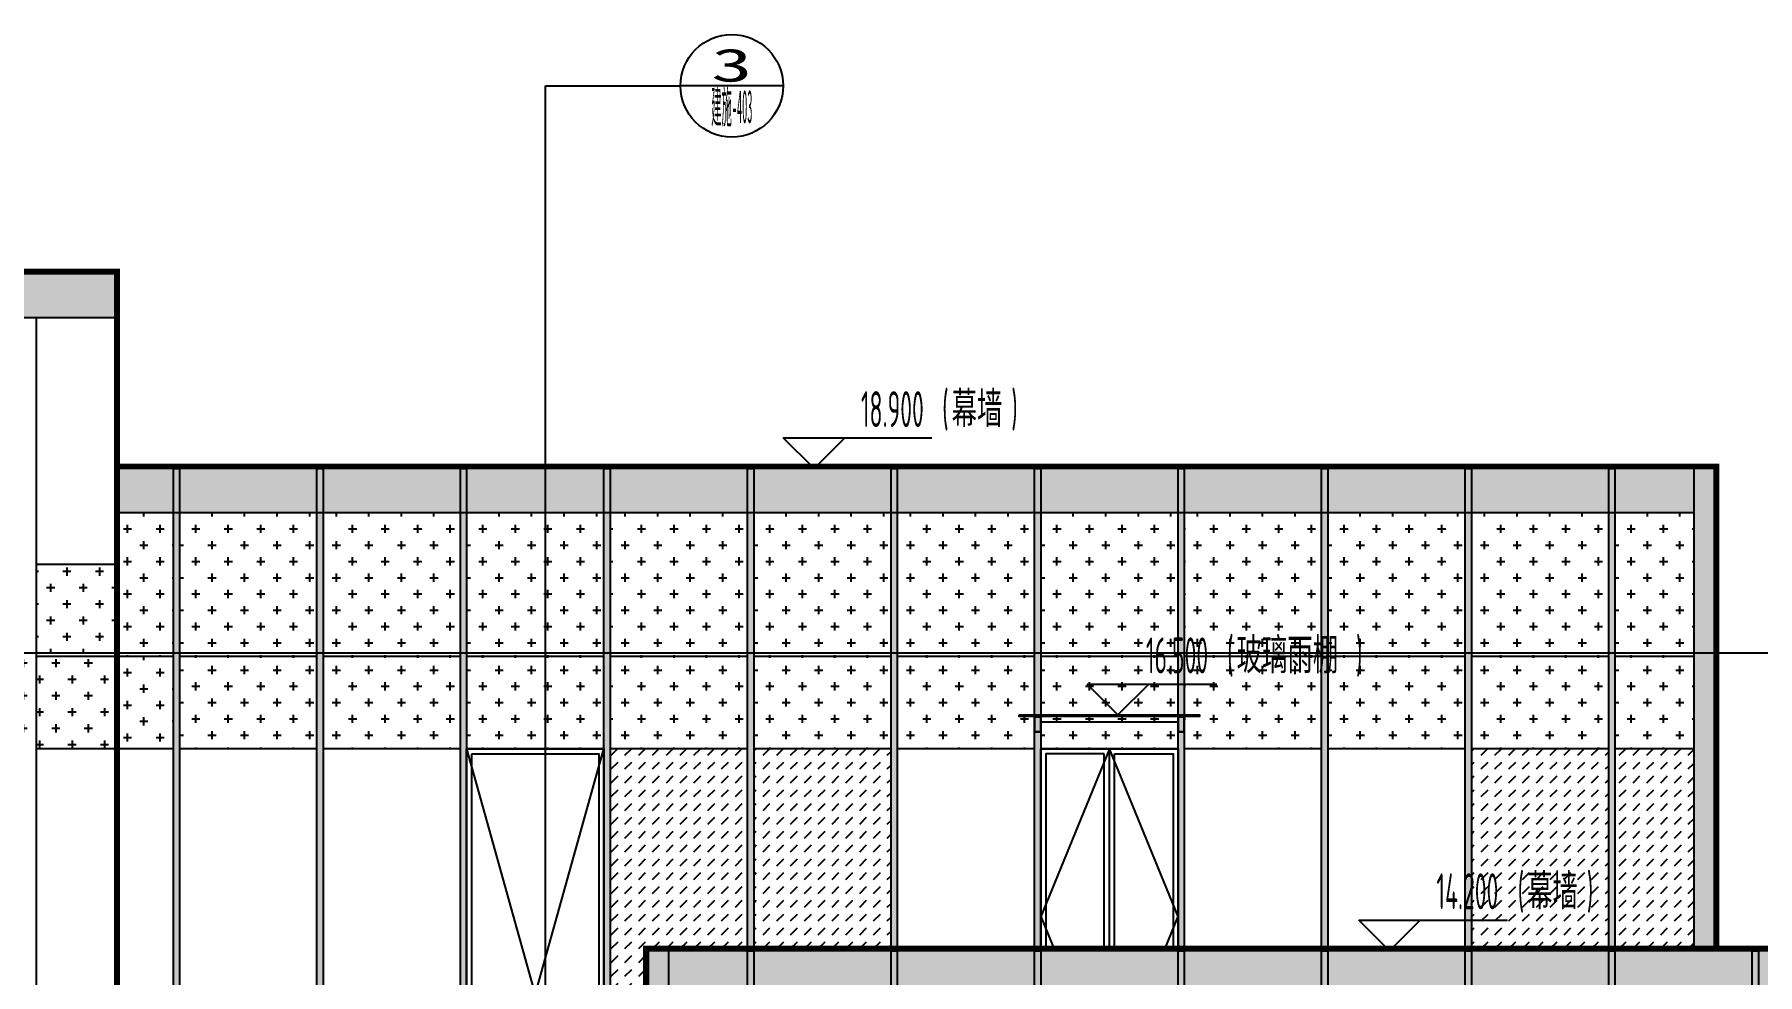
# Model space of a CAD drawing. Extents: x -863035 to 270371, y -8918 to 240488.
# Drawn here: x 106623 to 123430, y 133925 to 143089 of the extents above; entities that cross this region are included whole.
import ezdxf
from ezdxf.enums import TextEntityAlignment as Align
from ezdxf.xclip import XClip

# ---------------------------------------------------------------- set-up
doc = ezdxf.new("R2010")
doc.units = 0
doc.header["$LTSCALE"] = 1000
doc.header["$MEASUREMENT"] = 0
doc.header["$XCLIPFRAME"] = 0
doc.linetypes.add('109-34 轴网$0$L1$0$$AUDIT_BAD_LTYPE1', pattern=[0])
for name, color, linetype in [('01-标注_标高', 200, 'Continuous'), ('01-标注_符号', 200, 'Continuous'), ('02-TEXT_标注', 130, 'Continuous'), ('05-填充_156', 156, 'Continuous'), ('05-填充_18', 18, 'Continuous'), ('A-C_窗', 140, 'Continuous'), ('D_玻璃', 152, 'Continuous'), ('D_铝板', 181, 'Continuous'), ('E-立面', 255, 'Continuous'), ('E-立面轮廓', 241, 'Continuous')]:
    doc.layers.add(name, color=color, linetype=linetype)
doc.layers.add('04-不打印_辅助线', color=165, linetype='Continuous', plot=False)
doc.styles.add('_TCH_DIM', font='ROS1', dxfattribs={"width": 0.75, "bigfont": 'JD'})
doc.styles.add('华文细黑', font='STXIHEI.TTF', dxfattribs={"height": 10})
pattern_1 = [(45, (24016.51, -112330.42), (4e-14, 134.70384), [95.25, -95.25])]
pattern_2 = [(360, (57616.51, -103930.42), (158.75, 158.75), [79.375, -238.125]), (90, (57656.2, -103970.1), (-158.75, 158.75), [79.375, -238.125])]
pattern_3 = [(360, (63216.51, -103930.42), (158.75, 158.75), [79.375, -238.125]), (90, (63256.2, -103970.1), (-158.75, 158.75), [79.375, -238.125])]
pattern_4 = [(360, (66016.51, -103930.42), (158.75, 158.75), [79.375, -238.125]), (90, (66056.2, -103970.1), (-158.75, 158.75), [79.375, -238.125])]
pattern_5 = [(360, (68816.51, -103930.42), (158.75, 158.75), [79.375, -238.125]), (90, (68856.2, -103970.1), (-158.75, 158.75), [79.375, -238.125])]
pattern_6 = [(360, (57616.51, -103030.42), (158.75, 158.75), [79.375, -238.125]), (90, (57656.2, -103070.1), (-158.75, 158.75), [79.375, -238.125])]
pattern_7 = [(360, (63216.51, -103030.42), (158.75, 158.75), [79.375, -238.125]), (90, (63256.2, -103070.1), (-158.75, 158.75), [79.375, -238.125])]
pattern_8 = [(360, (66016.51, -103030.42), (158.75, 158.75), [79.375, -238.125]), (90, (66056.2, -103070.1), (-158.75, 158.75), [79.375, -238.125])]
pattern_9 = [(360, (68816.51, -103030.42), (158.75, 158.75), [79.375, -238.125]), (90, (68856.2, -103070.1), (-158.75, 158.75), [79.375, -238.125])]

# ---------------------------------------------------------------- blocks, each defined once
blk = doc.blocks.new('A$C2DDF4F07')
at = {"layer": 'A-C_窗'}
for points in [[(0, 2400), (1340, 2400), (1340, 0), (0, 0)], [(50, 2350), (1290, 2350), (1290, 50), (50, 50)]]:
    blk.add_lwpolyline(points, close=True, dxfattribs=at)
blk.add_lwpolyline([(0, 2400), (670, 0), (1340, 2400)], dxfattribs=at)
blk = doc.blocks.new('A$C45C43561')
at = {"layer": 'A-C_窗'}
for points in [[(60, -1000), (60, 2270), (1400, 2270), (1400, -1000)], [(730, 2270), (60, 2270), (60, -1000), (730, -1000)], [(680, 2220), (110, 2220), (110, -950), (680, -950)], [(780, 2220), (1350, 2220), (1350, -950), (780, -950)]]:
    blk.add_lwpolyline(points, close=True, dxfattribs=at)
blk.add_lwpolyline([(730, 2270), (60, 635), (730, -1000), (1400, 635), (730, 2270)], dxfattribs=at)
blk = doc.blocks.new('yp')
at = {"layer": 'D_玻璃'}
blk.add_lwpolyline([(-1610, 168), (150, 168), (150, 150), (-1610, 150)], close=True, dxfattribs=at)
at = {"layer": 'D_铝板'}
blk.add_line((-1400, 100), (-60, 100), dxfattribs=at)
for points in [[(-1460, 150), (-1400, 150), (-1400, 0), (-1460, 0), (-1460, 150)], [(-60, 150), (0, 150), (0, 0), (-60, 0), (-60, 150)]]:
    blk.add_lwpolyline(points, dxfattribs=at)
for points in [[(-1457, 147), (-1403, 147), (-1403, 3), (-1457, 3)], [(-57, 147), (-3, 147), (-3, 3), (-57, 3)]]:
    blk.add_lwpolyline(points, close=True, dxfattribs=at)
blk = doc.blocks.new('*U31')
at = {"layer": '05-填充_18'}
h = blk.add_hatch(color=256, dxfattribs=at)
h.dxf.hatch_style = 1
h.paths.add_polyline_path([(60, -12790), (0, -12790), (0, 310), (60, 310)])
blk.add_lwpolyline([(60, -12790), (0, -12790), (0, 310), (60, 310)], close=True)
blk = doc.blocks.new('*U26')
at = {"layer": '05-填充_18'}
h = blk.add_hatch(color=256, dxfattribs=at)
h.dxf.hatch_style = 1
h.paths.add_polyline_path([(60, -4390), (0, -4390), (0, 310), (60, 310)])
blk.add_lwpolyline([(60, -4390), (0, -4390), (0, 310), (60, 310)], close=True)
blk = doc.blocks.new('*U25')
at = {"layer": '05-填充_18'}
h = blk.add_hatch(color=256, dxfattribs=at)
h.dxf.hatch_style = 1
h.paths.add_polyline_path([(60, -10350), (0, -10350), (0, 310), (60, 310)])
blk.add_lwpolyline([(60, -10350), (0, -10350), (0, 310), (60, 310)], close=True)
blk = doc.blocks.new('lghjuytd')
at = {"layer": '05-填充_156'}
h = blk.add_hatch(dxfattribs=at)
h.set_pattern_fill('CROSS', color=136, scale=100, angle=180)
h.set_pattern_definition([(180, (-112095.7, 141980.06), (-158.75, -158.75), [79.375, -238.125]), (270, (-112135.39, 142019.75), (158.75, -158.75), [79.375, -238.125])])
h.paths.add_polyline_path([(37793.5, -3348.3), (36453.5, -3348.3), (36453.5, -5293.3), (37448.5, -5293.3), (37448.5, -5748.3), (37793.5, -5748.3)])
h.paths.add_polyline_path([(38791.1, -3348.3), (37853.5, -3348.3), (37853.5, -5748.3), (38791.1, -5748.3)])
h.paths.add_polyline_path([(37793.5, -5748.3), (37448.5, -5748.3), (37448.5, -6618.3), (37793.5, -6618.3)])
h.paths.add_polyline_path([(38791.1, -5748.3), (37853.5, -5748.3), (37853.5, -6618.3), (38791.1, -6618.3)])
h.paths.add_polyline_path([(39193.5, -3348.3), (38791.1, -3348.3), (38791.1, -5748.3), (39193.5, -5748.3)])
h.paths.add_polyline_path([(39193.5, -5748.3), (38791.1, -5748.3), (38791.1, -6618.3), (39193.5, -6618.3)])
h.paths.add_polyline_path([(40593.5, -5748.3), (39253.5, -5748.3), (39253.5, -6618.3), (40593.5, -6618.3)])
h.paths.add_polyline_path([(41993.5, -5748.3), (40653.5, -5748.3), (40653.5, -6618.3), (41993.5, -6618.3)])
h.paths.add_polyline_path([(43393.5, -5748.3), (42053.5, -5748.3), (42053.5, -6618.3), (43393.5, -6618.3)])
h.paths.add_polyline_path([(44223.5, -5748.3), (43453.5, -5748.3), (43453.5, -6618.3), (44223.5, -6618.3)])
h = blk.add_hatch(dxfattribs=at)
h.set_pattern_fill('CROSS', color=136, scale=100, angle=180)
h.set_pattern_definition([(360, (54786.51, -103030.42), (158.75, 158.75), [79.375, -238.125]), (90, (54826.2, -103070.1), (-158.75, 158.75), [79.375, -238.125])])
h.paths.add_polyline_path([(44793.5, -5248.3), (44223.5, -5248.3), (44223.5, -6648.3), (44793.5, -6648.3)])
h = blk.add_hatch(dxfattribs=at)
h.set_pattern_fill('CROSS', color=136, scale=100, angle=180)
h.set_pattern_definition([(360, (54816.51, -103030.42), (158.75, 158.75), [79.375, -238.125]), (90, (54856.2, -103070.1), (-158.75, 158.75), [79.375, -238.125])])
h.paths.add_polyline_path([(46193.5, -5248.3), (44853.5, -5248.3), (44853.5, -6648.3), (46193.5, -6648.3)])
h = blk.add_hatch(dxfattribs=at)
h.set_pattern_fill('CROSS', color=136, scale=100, angle=180)
h.set_pattern_definition(pattern_6)
h.paths.add_polyline_path([(47593.5, -5248.3), (46253.5, -5248.3), (46253.5, -6648.3), (47593.5, -6648.3)])
h = blk.add_hatch(dxfattribs=at)
h.set_pattern_fill('CROSS', color=136, scale=100, angle=180)
h.set_pattern_definition(pattern_6)
h.paths.add_polyline_path([(48993.5, -5248.3), (47653.5, -5248.3), (47653.5, -6648.3), (48993.5, -6648.3)])
h = blk.add_hatch(dxfattribs=at)
h.set_pattern_fill('CROSS', color=136, scale=100, angle=180)
h.set_pattern_definition([(360, (61386.51, -103030.42), (158.75, 158.75), [79.375, -238.125]), (90, (61426.2, -103070.1), (-158.75, 158.75), [79.375, -238.125])])
h.paths.add_polyline_path([(50393.5, -5248.3), (49053.5, -5248.3), (49053.5, -6648.3), (50393.5, -6648.3)])
h = blk.add_hatch(dxfattribs=at)
h.set_pattern_fill('CROSS', color=136, scale=100, angle=180)
h.set_pattern_definition([(360, (60416.51, -103030.42), (158.75, 158.75), [79.375, -238.125]), (90, (60456.2, -103070.1), (-158.75, 158.75), [79.375, -238.125])])
h.paths.add_polyline_path([(51793.5, -5248.3), (50453.5, -5248.3), (50453.5, -6648.3), (51793.5, -6648.3)])
h = blk.add_hatch(dxfattribs=at)
h.set_pattern_fill('CROSS', color=136, scale=100, angle=180)
h.set_pattern_definition(pattern_7)
h.paths.add_polyline_path([(53193.5, -5248.3), (51853.5, -5248.3), (51853.5, -6648.3), (53193.5, -6648.3)])
h = blk.add_hatch(dxfattribs=at)
h.set_pattern_fill('CROSS', color=136, scale=100, angle=180)
h.set_pattern_definition(pattern_7)
h.paths.add_polyline_path([(54593.5, -5248.3), (53253.5, -5248.3), (53253.5, -6648.3), (54593.5, -6648.3)])
h = blk.add_hatch(dxfattribs=at)
h.set_pattern_fill('CROSS', color=136, scale=100, angle=180)
h.set_pattern_definition(pattern_8)
h.paths.add_polyline_path([(55993.5, -5248.3), (54653.5, -5248.3), (54653.5, -6648.3), (55993.5, -6648.3)])
h = blk.add_hatch(dxfattribs=at)
h.set_pattern_fill('CROSS', color=136, scale=100, angle=180)
h.set_pattern_definition(pattern_8)
h.paths.add_polyline_path([(57393.5, -5248.3), (56053.5, -5248.3), (56053.5, -6648.3), (57393.5, -6648.3)])
h = blk.add_hatch(dxfattribs=at)
h.set_pattern_fill('CROSS', color=136, scale=100, angle=180)
h.set_pattern_definition(pattern_9)
h.paths.add_polyline_path([(58793.5, -5248.3), (57453.5, -5248.3), (57453.5, -6648.3), (58793.5, -6648.3)])
h = blk.add_hatch(dxfattribs=at)
h.set_pattern_fill('CROSS', color=136, scale=100, angle=180)
h.set_pattern_definition(pattern_9)
h.paths.add_polyline_path([(59623.5, -5248.3), (58853.5, -5248.3), (58853.5, -6648.3), (59623.5, -6648.3)])
h = blk.add_hatch(dxfattribs=at)
h.set_pattern_fill('CROSS', color=136, scale=100, angle=180)
h.set_pattern_definition([(180, (309911.65, -171174.53), (-158.75, -158.75), [79.375, -238.125]), (270, (309871.96, -171134.84), (158.75, -158.75), [79.375, -238.125])])
h.paths.add_polyline_path([(43453.5, -7548.3), (44223.5, -7548.3), (44223.5, -6648.3), (43453.5, -6648.3)])
h.paths.add_polyline_path([(42053.5, -7548.3), (43393.5, -7548.3), (43393.5, -6648.3), (42053.5, -6648.3)])
h.paths.add_polyline_path([(40653.5, -7548.3), (41993.5, -7548.3), (41993.5, -6648.3), (40653.5, -6648.3)])
h.paths.add_polyline_path([(39253.5, -7548.3), (40593.5, -7548.3), (40593.5, -6648.3), (39253.5, -6648.3)])
h.paths.add_polyline_path([(37853.5, -7548.3), (39193.5, -7548.3), (39193.5, -6648.3), (37853.5, -6648.3)])
h.paths.add_polyline_path([(37423.5, -7548.3), (37793.5, -7548.3), (37793.5, -6648.3), (37423.5, -6648.3)])
h = blk.add_hatch(dxfattribs=at)
h.set_pattern_fill('CROSS', color=136, scale=100, angle=180)
h.set_pattern_definition([(360, (54786.51, -104430.42), (158.75, 158.75), [79.375, -238.125]), (90, (54826.2, -104470.1), (-158.75, 158.75), [79.375, -238.125])])
h.paths.add_polyline_path([(44793.5, -6648.3), (44223.5, -6648.3), (44223.5, -7548.3), (44793.5, -7548.3)])
h = blk.add_hatch(dxfattribs=at)
h.set_pattern_fill('CROSS', color=136, scale=100, angle=180)
h.set_pattern_definition([(360, (54816.51, -103930.42), (158.75, 158.75), [79.375, -238.125]), (90, (54856.2, -103970.1), (-158.75, 158.75), [79.375, -238.125])])
h.paths.add_polyline_path([(46193.5, -6648.3), (44853.5, -6648.3), (44853.5, -7548.3), (46193.5, -7548.3)])
h = blk.add_hatch(dxfattribs=at)
h.set_pattern_fill('CROSS', color=136, scale=100, angle=180)
h.set_pattern_definition(pattern_2)
h.paths.add_polyline_path([(47593.5, -6648.3), (46253.5, -6648.3), (46253.5, -7548.3), (47593.5, -7548.3)])
h = blk.add_hatch(dxfattribs=at)
h.set_pattern_fill('CROSS', color=136, scale=100, angle=180)
h.set_pattern_definition(pattern_2)
h.paths.add_polyline_path([(48993.5, -6648.3), (47653.5, -6648.3), (47653.5, -7548.3), (48993.5, -7548.3)])
h = blk.add_hatch(dxfattribs=at)
h.set_pattern_fill('CROSS', color=136, scale=100, angle=180)
h.set_pattern_definition([(360, (61386.51, -103930.42), (158.75, 158.75), [79.375, -238.125]), (90, (61426.2, -103970.1), (-158.75, 158.75), [79.375, -238.125])])
h.paths.add_polyline_path([(50393.5, -6648.3), (49053.5, -6648.3), (49053.5, -7548.3), (50393.5, -7548.3)])
h = blk.add_hatch(dxfattribs=at)
h.set_pattern_fill('CROSS', color=136, scale=100, angle=180)
h.set_pattern_definition([(360, (60416.51, -103930.42), (158.75, 158.75), [79.375, -238.125]), (90, (60456.2, -103970.1), (-158.75, 158.75), [79.375, -238.125])])
h.paths.add_polyline_path([(51793.5, -6648.3), (50453.5, -6648.3), (50453.5, -7548.3), (51793.5, -7548.3)])
h = blk.add_hatch(dxfattribs=at)
h.set_pattern_fill('CROSS', color=136, scale=100, angle=180)
h.set_pattern_definition(pattern_3)
h.paths.add_polyline_path([(53193.5, -6648.3), (51853.5, -6648.3), (51853.5, -7548.3), (53193.5, -7548.3)])
h = blk.add_hatch(dxfattribs=at)
h.set_pattern_fill('CROSS', color=136, scale=100, angle=180)
h.set_pattern_definition(pattern_3)
h.paths.add_polyline_path([(54593.5, -6648.3), (53253.5, -6648.3), (53253.5, -7548.3), (54593.5, -7548.3)])
h = blk.add_hatch(dxfattribs=at)
h.set_pattern_fill('CROSS', color=136, scale=100, angle=180)
h.set_pattern_definition(pattern_4)
h.paths.add_polyline_path([(55993.5, -6648.3), (54653.5, -6648.3), (54653.5, -7548.3), (55993.5, -7548.3)])
h = blk.add_hatch(dxfattribs=at)
h.set_pattern_fill('CROSS', color=136, scale=100, angle=180)
h.set_pattern_definition(pattern_4)
h.paths.add_polyline_path([(57393.5, -6648.3), (56053.5, -6648.3), (56053.5, -7548.3), (57393.5, -7548.3)])
h = blk.add_hatch(dxfattribs=at)
h.set_pattern_fill('CROSS', color=136, scale=100, angle=180)
h.set_pattern_definition(pattern_5)
h.paths.add_polyline_path([(58793.5, -6648.3), (57453.5, -6648.3), (57453.5, -7548.3), (58793.5, -7548.3)])
h = blk.add_hatch(dxfattribs=at)
h.set_pattern_fill('CROSS', color=136, scale=100, angle=180)
h.set_pattern_definition(pattern_5)
h.paths.add_polyline_path([(59623.5, -6648.3), (58853.5, -6648.3), (58853.5, -7548.3), (59623.5, -7548.3)])
h = blk.add_hatch(dxfattribs=at)
h.set_pattern_fill('DASH', color=256, scale=100, angle=225)
h.set_pattern_definition(pattern_1)
h.paths.add_polyline_path([(50393.5, -9518.3), (50393.5, -7548.3), (49053.5, -7548.3), (49053.5, -10848.3), (49423.5, -10848.3), (49423.5, -9518.3)])
h = blk.add_hatch(dxfattribs=at)
h.set_pattern_fill('DASH', color=256, scale=100, angle=225)
h.set_pattern_definition(pattern_1)
h.paths.add_polyline_path([(51793.5, -7548.3), (50453.5, -7548.3), (50453.5, -9518.3), (51793.5, -9518.3)])
h = blk.add_hatch(dxfattribs=at)
h.set_pattern_fill('DASH', color=256, scale=100, angle=225)
h.set_pattern_definition(pattern_1)
h.paths.add_polyline_path([(58793.5, -7548.3), (57453.5, -7548.3), (57453.5, -9518.3), (58793.5, -9518.3)])
h = blk.add_hatch(dxfattribs=at)
h.set_pattern_fill('DASH', color=256, scale=100, angle=225)
h.set_pattern_definition(pattern_1)
h.paths.add_polyline_path([(58853.5, -9518.3), (59623.5, -9518.3), (59623.5, -7548.3), (58853.5, -7548.3)])
at = {"layer": '05-填充_18'}
h = blk.add_hatch(color=256, dxfattribs=at)
h.dxf.hatch_style = 1
h.paths.add_polyline_path([(24423.5, -2918.3), (24423.5, -3348.3), (44223.5, -3348.3), (44223.5, -2918.3)])
h = blk.add_hatch(color=256, dxfattribs=at)
h.dxf.hatch_style = 1
h.paths.add_polyline_path([(44223.5, -4818.3), (44223.5, -5248.3), (59623.5, -5248.3), (59623.5, -4818.3)])
h = blk.add_hatch(color=256, dxfattribs=at)
h.dxf.hatch_style = 1
h.paths.add_polyline_path([(59823.5, -4818.3), (59623.5, -4818.3), (59623.5, -9518.3), (59823.5, -9518.3)])
h = blk.add_hatch(color=256, dxfattribs=at)
h.dxf.hatch_style = 1
h.paths.add_polyline_path([(49623.5, -9518.3), (49423.5, -9518.3), (49423.5, -20178.3), (49623.5, -20178.3)])
h = blk.add_hatch(color=256, dxfattribs=at)
h.dxf.hatch_style = 1
h.paths.add_polyline_path([(62423.5, -9518.3), (49623.5, -9518.3), (49623.5, -9948.3), (62423.5, -9948.3)])
at = {"layer": '01-标注_标高'}
for p, q in [((51042.3, -4818.3), (50742.3, -4518.3)), ((50742.3, -4518.3), (52192.3, -4518.3)), ((51042.3, -4818.3), (51342.3, -4518.3)), ((54006.3, -7218.3), (53706.3, -6918.3)), ((53706.3, -6918.3), (54972.3, -6918.3)), ((54006.3, -7218.3), (54306.3, -6918.3)), ((56655.7, -9518.3), (56355.7, -9218.3)), ((56355.7, -9218.3), (57805.7, -9218.3)), ((56655.7, -9518.3), (56955.7, -9218.3))]:
    blk.add_line(p, q, dxfattribs=at)
at = {"layer": '04-不打印_辅助线'}
blk.add_lwpolyline([(67010, -6618.3), (7385.4, -6618.3)], dxfattribs=at)
at = {"layer": 'A-C_窗'}
for points in [[(43453.5, -3348.3), (43453.5, -20178.3)], [(43453.5, -5748.3), (44223.5, -5748.3)], [(44793.5, -6648.3), (43453.5, -6648.3)], [(46193.5, -6648.3), (44853.5, -6648.3)], [(47593.5, -6648.3), (46253.5, -6648.3)], [(48993.5, -6648.3), (47653.5, -6648.3)], [(50393.5, -6648.3), (49053.5, -6648.3)], [(51793.5, -6648.3), (50453.5, -6648.3)], [(53193.5, -6648.3), (51853.5, -6648.3)], [(54593.5, -6648.3), (53253.5, -6648.3)], [(55993.5, -6648.3), (54653.5, -6648.3)], [(57393.5, -6648.3), (56053.5, -6648.3)], [(58793.5, -6648.3), (57453.5, -6648.3)], [(59623.5, -6648.3), (58853.5, -6648.3)], [(44793.5, -7548.3), (43453.5, -7548.3)], [(46193.5, -7548.3), (44853.5, -7548.3)], [(47593.5, -7548.3), (46253.5, -7548.3)], [(48993.5, -7548.3), (47653.5, -7548.3)], [(50393.5, -7548.3), (49053.5, -7548.3)], [(51793.5, -7548.3), (50453.5, -7548.3)], [(53193.5, -7548.3), (51853.5, -7548.3)], [(54593.5, -7548.3), (53253.5, -7548.3)], [(55993.5, -7548.3), (54653.5, -7548.3)], [(57393.5, -7548.3), (56053.5, -7548.3)], [(58793.5, -7548.3), (57453.5, -7548.3)], [(59623.5, -7548.3), (58853.5, -7548.3)]]:
    blk.add_lwpolyline(points, dxfattribs=at)
at = {"layer": 'E-立面', "linetype": '109-34 轴网$0$L1$0$$AUDIT_BAD_LTYPE1'}
for p, q in [((44223.5, -2918.3), (44223.5, -20178.3)), ((59623.5, -4818.3), (59623.5, -9518.3)), ((49623.5, -9518.3), (49623.5, -20178.3))]:
    blk.add_line(p, q, dxfattribs=at)
for points in [[(44223.5, -2918.3), (24423.5, -2918.3)], [(44223.5, -3348.3), (24423.5, -3348.3)], [(59823.5, -9518.3), (59823.5, -4818.3), (44223.5, -4818.3)], [(59623.5, -5248.3), (44223.5, -5248.3)]]:
    blk.add_lwpolyline(points, dxfattribs=at)
blk.add_lwpolyline([(49423.5, -20178.3), (63023.5, -20178.3), (63023.5, -9518.3), (49423.5, -9518.3)], close=True, dxfattribs=at)
at = {"layer": 'E-立面轮廓', "const_width": 50}
for points in [[(36348.5, -20203.3), (44248.5, -20203.3), (44248.5, -2893.3), (24398.5, -2893.3), (24398.5, -5318.3)], [(59848.5, -9518.3), (59848.5, -4793.3), (44223.5, -4793.3)]]:
    blk.add_lwpolyline(points, dxfattribs=at)
blk.add_lwpolyline([(49398.5, -20203.3), (63048.5, -20203.3), (63048.5, -9493.3), (49398.5, -9493.3)], close=True, dxfattribs=at)
at = {"layer": 'A-C_窗'}
blk.add_blockref('A$C2DDF4F07', (47653.5, -9948.3), dxfattribs=at)
ref = blk.add_blockref('A$C45C43561', (53193.5, -9818.3), dxfattribs=at)
XClip(ref).set_block_clipping_path([(60, 300), (1400, 2270)])
at = {"layer": 'D_铝板'}
for name, p in [('*U31', (44793.5, -5128.2)), ('*U31', (46193.5, -5128.2)), ('*U31', (47593.5, -5128.2)), ('*U31', (48993.5, -5128.2)), ('*U26', (50393.5, -5128.2)), ('*U26', (51793.5, -5128.2)), ('*U26', (53193.5, -5128.2)), ('*U26', (54593.5, -5128.2)), ('*U26', (55993.5, -5128.2)), ('*U26', (57393.5, -5128.2)), ('*U26', (58793.5, -5128.2)), ('yp', (54653.5, -7385.8)), ('*U25', (50393.5, -9828.2)), ('*U25', (51793.5, -9828.2)), ('*U25', (53193.5, -9828.2)), ('*U25', (54593.5, -9828.2)), ('*U25', (55993.5, -9828.2)), ('*U25', (57393.5, -9828.2)), ('*U25', (58793.5, -9828.2)), ('*U25', (60193.5, -9828.2))]:
    blk.add_blockref(name, p, dxfattribs=at)
at = {"layer": '02-TEXT_标注', "style": '_TCH_DIM'}
for s, height, width, p in [('(', 350, 0.5625, (52292.3, -4413.3)), ('幕墙', 347.29, 0.75, (52384.2, -4413.3)), (')', 350, 0.5625, (52966.2, -4413.3)), ('18.900', 350, 0.5625, (51499.5, -4413.3)), ('16.500', 350, 0.5625, (54279.5, -6813.3)), ('(', 350, 0.5625, (55072.3, -6813.3)), ('玻璃雨棚', 347.29, 0.75, (55164.1, -6813.3)), (')', 350, 0.5625, (56328.1, -6813.3)), ('(', 350, 0.5625, (57905.7, -9113.3)), ('幕墙', 347.29, 0.75, (57997.6, -9113.3)), (')', 350, 0.5625, (58579.6, -9113.3)), ('14.200', 350, 0.5625, (57112.9, -9113.3))]:
    blk.add_text(s, height=height, dxfattribs=dict(at, width=width)).set_placement(p)

msp = doc.modelspace()

# ---------------------------------------------------------------- linework, layer by layer
at = {"layer": '01-标注_符号'}
for p in [(111607.6, 142588.6), (113925, 142588.6)]:
    msp.add_line(p, (112925, 142588.6), dxfattribs=at)
msp.add_circle((113425, 142588.6), 500, dxfattribs=at)
at = {"layer": '04-不打印_辅助线'}
msp.add_lwpolyline([(130194.7, 137056.2), (70570.1, 137056.2)], dxfattribs=at)

# ---------------------------------------------------------------- texts
at = {"layer": '02-TEXT_标注', "style": '华文细黑'}
for s, height, width, p, p2 in [('3', 322, 1.685469, (113223.8, 142628.8), (113626.3, 142628.8)), ('建施-403', 321.99, 0.233788, (113223.8, 142226.3), (113626.3, 142226.3))]:
    msp.add_text(s, height=height, dxfattribs=dict(at, width=width)).set_placement(p, p2, align=Align.FIT)

# ---------------------------------------------------------------- next in the draw order: block references
msp.add_blockref('lghjuytd', (63184.7, 143674.5))

# ---------------------------------------------------------------- next in the draw order: linework, layer by layer
at = {"layer": '01-标注_符号'}
msp.add_line((111607.6, 119604.9), (111607.6, 142588.6), dxfattribs=at)

doc.saveas('drawing.dxf')
